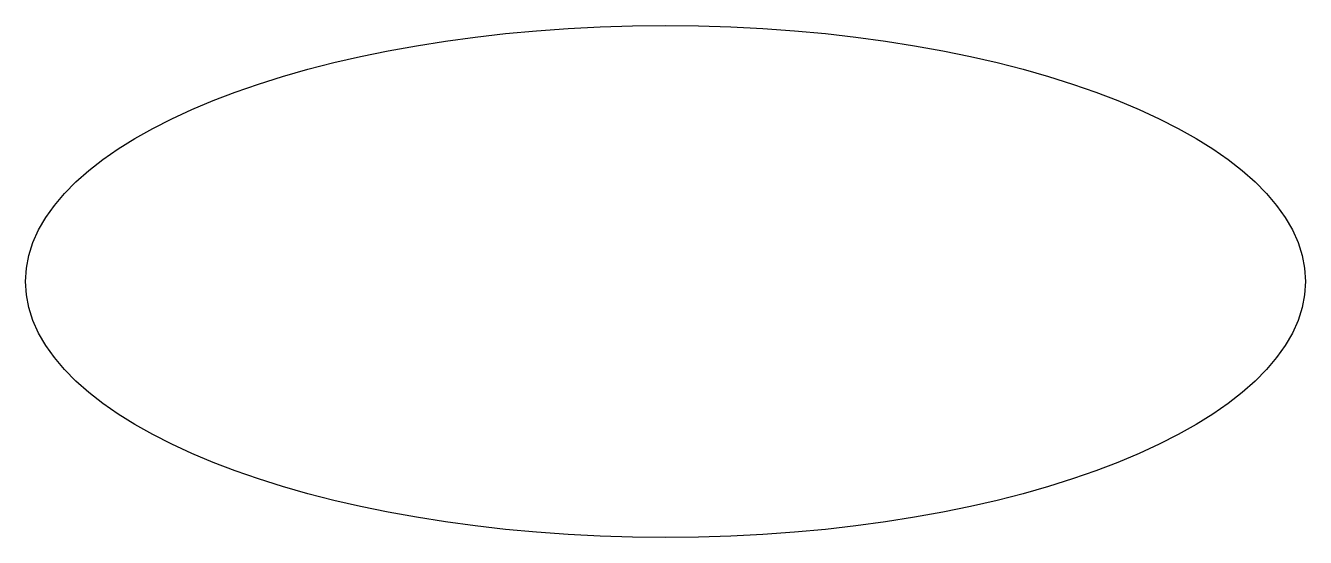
# Model space of a CAD drawing. Header units: metres. Extents: x -1 to 3, y 0.2 to 1.8.
import ezdxf

# ---------------------------------------------------------------- set-up
doc = ezdxf.new("R2010")
doc.units = ezdxf.units.M

msp = doc.modelspace()

# ---------------------------------------------------------------- linework, layer by layer
msp.add_ellipse((1, 1), major_axis=(2, 0), ratio=0.4)

doc.saveas('drawing.dxf')
